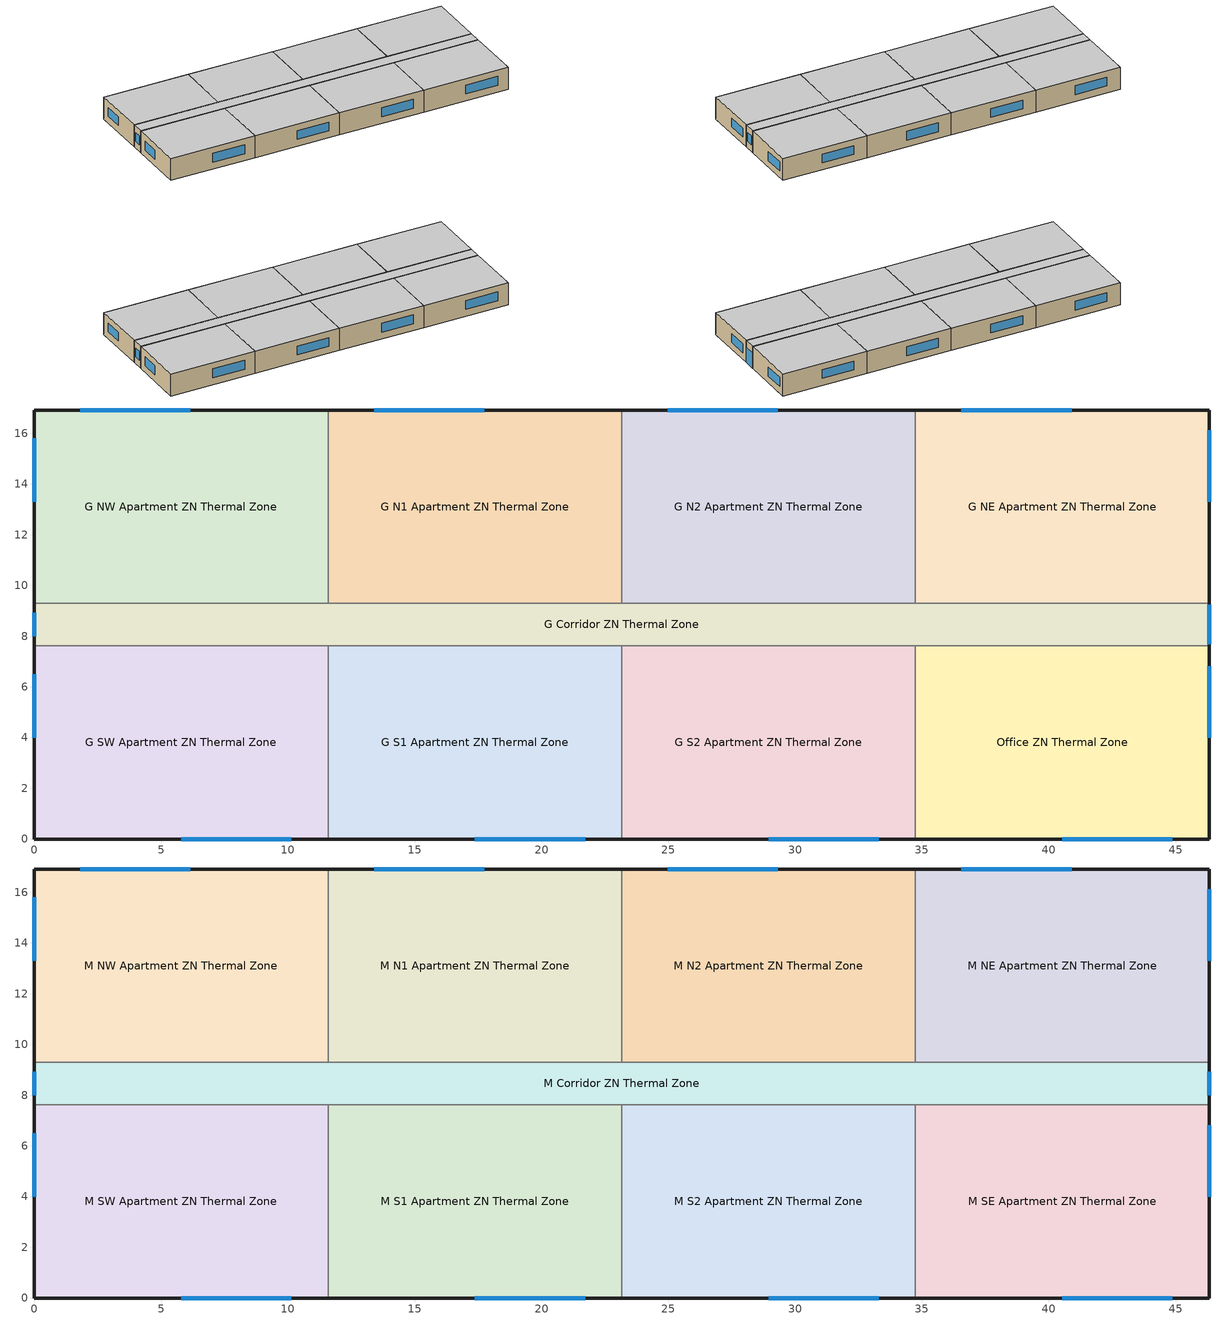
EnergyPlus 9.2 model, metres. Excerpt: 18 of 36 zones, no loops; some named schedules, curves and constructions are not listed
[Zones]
G Corridor ZN Thermal Zone
 floor ground (ext-floor-en-std-replaceme-res-replaceme): 0,9.3 46.33,9.3 46.33,7.62 0,7.62 z0
 wall outside (ext-wall-en-std-replaceme-res-replaceme): 46.33,7.62 46.33,9.3 / 0,9.3 0,7.62 z0:3.05
 wall to G S1 Apartment ZN Thermal Zone (interiorwall-res-replaceme): 11.58,7.62 23.16,7.62 z0:3.05
 wall to G S2 Apartment ZN Thermal Zone (interiorwall-res-replaceme): 23.16,7.62 34.75,7.62 z0:3.05
 wall to Office ZN Thermal Zone (interiorwall-res-replaceme): 34.75,7.62 46.33,7.62 z0:3.05
 wall to G SW Apartment ZN Thermal Zone (interiorwall-res-replaceme): 0,7.62 11.58,7.62 z0:3.05
 wall to G N1 Apartment ZN Thermal Zone (interiorwall-res-replaceme): 23.16,9.3 11.58,9.3 z0:3.05
 wall to G N2 Apartment ZN Thermal Zone (interiorwall-res-replaceme): 34.75,9.3 23.16,9.3 z0:3.05
 wall to G NE Apartment ZN Thermal Zone (interiorwall-res-replaceme): 46.33,9.3 34.75,9.3 z0:3.05
 wall to G NW Apartment ZN Thermal Zone (interiorwall-res-replaceme): 11.58,9.3 0,9.3 z0:3.05
 window (ext-window-en-std-replaceme): 46.33,7.67 46.33,9.25 z0:2.13; 0,8.91 0,8 z0.95:2.17
 ceiling adiabatic (int_ceiling): 46.33,7.62 46.33,9.3 0,9.3 0,7.62 z3.05
G N1 Apartment ZN Thermal Zone
 floor ground (ext-floor-en-std-replaceme-res-replaceme): 23.16,16.92 23.16,9.3 11.58,9.3 11.58,16.92 z0
 wall outside (ext-wall-en-std-replaceme-res-replaceme): 23.16,16.92 11.58,16.92 z0:3.05
 wall to G N2 Apartment ZN Thermal Zone (interiorwall-res-replaceme): 23.16,9.3 23.16,16.92 z0:3.05
 wall to G NW Apartment ZN Thermal Zone (interiorwall-res-replaceme): 11.58,16.92 11.58,9.3 z0:3.05
 window (ext-window-en-std-replaceme): 17.74,16.92 13.4,16.92 z0.95:2.17
 ceiling adiabatic (int_ceiling): 23.16,9.3 23.16,16.92 11.58,16.92 11.58,9.3 z3.05
G N2 Apartment ZN Thermal Zone
 floor ground (ext-floor-en-std-replaceme-res-replaceme): 34.75,16.92 34.75,9.3 23.16,9.3 23.16,16.92 z0
 wall outside (ext-wall-en-std-replaceme-res-replaceme): 34.75,16.92 23.16,16.92 z0:3.05
 wall to G NE Apartment ZN Thermal Zone (interiorwall-res-replaceme): 34.75,9.3 34.75,16.92 z0:3.05
 window (ext-window-en-std-replaceme): 29.32,16.92 24.98,16.92 z0.95:2.17
 ceiling adiabatic (int_ceiling): 34.75,9.3 34.75,16.92 23.16,16.92 23.16,9.3 z3.05
G NE Apartment ZN Thermal Zone
 floor ground (ext-floor-en-std-replaceme-res-replaceme): 46.33,16.92 46.33,9.3 34.75,9.3 34.75,16.92 z0
 wall outside (ext-wall-en-std-replaceme-res-replaceme): 46.33,9.3 46.33,16.92 34.75,16.92 z0:3.05
 window (ext-window-en-std-replaceme): 46.33,13.3 46.33,16.11 / 40.9,16.92 36.56,16.92 z0.95:2.17
 ceiling adiabatic (int_ceiling): 46.33,9.3 46.33,16.92 34.75,16.92 34.75,9.3 z3.05
G NW Apartment ZN Thermal Zone
 floor ground (ext-floor-en-std-replaceme-res-replaceme): 11.58,16.92 11.58,9.3 0,9.3 0,16.92 z0
 wall outside (ext-wall-en-std-replaceme-res-replaceme): 11.58,16.92 0,16.92 0,9.3 z0:3.05
 window (ext-window-en-std-replaceme): 6.16,16.92 1.81,16.92 / 0,15.8 0,13.3 z0.95:2.17
 ceiling adiabatic (int_ceiling): 11.58,9.3 11.58,16.92 0,16.92 0,9.3 z3.05
G S1 Apartment ZN Thermal Zone
 floor ground (ext-floor-en-std-replaceme-res-replaceme): 23.16,7.62 23.16,0 11.58,0 11.58,7.62 z0
 wall outside (ext-wall-en-std-replaceme-res-replaceme): 11.58,0 23.16,0 z0:3.05
 wall to G S2 Apartment ZN Thermal Zone (interiorwall-res-replaceme): 23.16,0 23.16,7.62 z0:3.05
 wall to G SW Apartment ZN Thermal Zone (interiorwall-res-replaceme): 11.58,7.62 11.58,0 z0:3.05
 window (ext-window-en-std-replaceme): 17.37,0 21.72,0 z0.95:2.17
 ceiling adiabatic (int_ceiling): 23.16,0 23.16,7.62 11.58,7.62 11.58,0 z3.05
G S2 Apartment ZN Thermal Zone
 floor ground (ext-floor-en-std-replaceme-res-replaceme): 34.75,7.62 34.75,0 23.16,0 23.16,7.62 z0
 wall outside (ext-wall-en-std-replaceme-res-replaceme): 23.16,0 34.75,0 z0:3.05
 wall to Office ZN Thermal Zone (interiorwall-res-replaceme): 34.75,0 34.75,7.62 z0:3.05
 window (ext-window-en-std-replaceme): 28.95,0 33.3,0 z0.95:2.17
 ceiling adiabatic (int_ceiling): 34.75,0 34.75,7.62 23.16,7.62 23.16,0 z3.05
G SW Apartment ZN Thermal Zone
 floor ground (ext-floor-en-std-replaceme-res-replaceme): 11.58,7.62 11.58,0 0,0 0,7.62 z0
 wall outside (ext-wall-en-std-replaceme-res-replaceme): 0,7.62 0,0 11.58,0 z0:3.05
 window (ext-window-en-std-replaceme): 5.79,0 10.13,0 / 0,6.5 0,4 z0.95:2.17
 ceiling adiabatic (int_ceiling): 11.58,0 11.58,7.62 0,7.62 0,0 z3.05
Office ZN Thermal Zone
 floor ground (ext-floor-en-std-replaceme-res-replaceme): 46.33,7.62 46.33,0 34.75,0 34.75,7.62 z0
 wall outside (ext-wall-en-std-replaceme-res-replaceme): 34.75,0 46.33,0 46.33,7.62 z0:3.05
 window (ext-window-en-std-replaceme): 46.33,4 46.33,6.81 / 40.54,0 44.88,0 z0.95:2.17
 ceiling adiabatic (int_ceiling): 46.33,0 46.33,7.62 34.75,7.62 34.75,0 z3.05
M Corridor ZN Thermal Zone
 floor adiabatic (int-floor-en-std-replaceme-res-replaceme): 46.33,9.3 46.33,7.62 0,7.62 0,9.3 z30
 wall outside (ext-wall-en-std-replaceme-res-replaceme): 46.33,7.62 46.33,9.3 / 0,9.3 0,7.62 z30:33.05
 wall to M S1 Apartment ZN Thermal Zone (interiorwall-res-replaceme): 11.58,7.62 23.16,7.62 z30:33.05
 wall to M S2 Apartment ZN Thermal Zone (interiorwall-res-replaceme): 23.16,7.62 34.75,7.62 z30:33.05
 wall to M SE Apartment ZN Thermal Zone (interiorwall-res-replaceme): 34.75,7.62 46.33,7.62 z30:33.05
 wall to M SW Apartment ZN Thermal Zone (interiorwall-res-replaceme): 0,7.62 11.58,7.62 z30:33.05
 wall to M N1 Apartment ZN Thermal Zone (interiorwall-res-replaceme): 23.16,9.3 11.58,9.3 z30:33.05
 wall to M N2 Apartment ZN Thermal Zone (interiorwall-res-replaceme): 34.75,9.3 23.16,9.3 z30:33.05
 wall to M NE Apartment ZN Thermal Zone (interiorwall-res-replaceme): 46.33,9.3 34.75,9.3 z30:33.05
 wall to M NW Apartment ZN Thermal Zone (interiorwall-res-replaceme): 11.58,9.3 0,9.3 z30:33.05
 window (ext-window-en-std-replaceme): 46.33,8 46.33,8.91 / 0,8.91 0,8 z30.95:32.17
 ceiling adiabatic (int_ceiling): 46.33,7.62 46.33,9.3 0,9.3 0,7.62 z33.05
M N1 Apartment ZN Thermal Zone
 floor adiabatic (int-floor-en-std-replaceme-res-replaceme): 23.16,16.92 23.16,9.3 11.58,9.3 11.58,16.92 z30
 wall outside (ext-wall-en-std-replaceme-res-replaceme): 23.16,16.92 11.58,16.92 z30:33.05
 wall to M N2 Apartment ZN Thermal Zone (interiorwall-res-replaceme): 23.16,9.3 23.16,16.92 z30:33.05
 wall to M NW Apartment ZN Thermal Zone (interiorwall-res-replaceme): 11.58,16.92 11.58,9.3 z30:33.05
 window (ext-window-en-std-replaceme): 17.74,16.92 13.4,16.92 z30.95:32.17
 ceiling adiabatic (int_ceiling): 23.16,9.3 23.16,16.92 11.58,16.92 11.58,9.3 z33.05
M N2 Apartment ZN Thermal Zone
 floor adiabatic (int-floor-en-std-replaceme-res-replaceme): 34.75,16.92 34.75,9.3 23.16,9.3 23.16,16.92 z30
 wall outside (ext-wall-en-std-replaceme-res-replaceme): 34.75,16.92 23.16,16.92 z30:33.05
 wall to M NE Apartment ZN Thermal Zone (interiorwall-res-replaceme): 34.75,9.3 34.75,16.92 z30:33.05
 window (ext-window-en-std-replaceme): 29.32,16.92 24.98,16.92 z30.95:32.17
 ceiling adiabatic (int_ceiling): 34.75,9.3 34.75,16.92 23.16,16.92 23.16,9.3 z33.05
M NE Apartment ZN Thermal Zone
 floor adiabatic (int-floor-en-std-replaceme-res-replaceme): 46.33,16.92 46.33,9.3 34.75,9.3 34.75,16.92 z30
 wall outside (ext-wall-en-std-replaceme-res-replaceme): 46.33,9.3 46.33,16.92 34.75,16.92 z30:33.05
 window (ext-window-en-std-replaceme): 46.33,13.3 46.33,16.11 / 40.9,16.92 36.56,16.92 z30.95:32.17
 ceiling adiabatic (int_ceiling): 46.33,9.3 46.33,16.92 34.75,16.92 34.75,9.3 z33.05
M NW Apartment ZN Thermal Zone
 floor adiabatic (int-floor-en-std-replaceme-res-replaceme): 11.58,16.92 11.58,9.3 0,9.3 0,16.92 z30
 wall outside (ext-wall-en-std-replaceme-res-replaceme): 11.58,16.92 0,16.92 0,9.3 z30:33.05
 window (ext-window-en-std-replaceme): 6.16,16.92 1.81,16.92 / 0,15.8 0,13.3 z30.95:32.17
 ceiling adiabatic (int_ceiling): 11.58,9.3 11.58,16.92 0,16.92 0,9.3 z33.05
M S1 Apartment ZN Thermal Zone
 floor adiabatic (int-floor-en-std-replaceme-res-replaceme): 23.16,7.62 23.16,0 11.58,0 11.58,7.62 z30
 wall outside (ext-wall-en-std-replaceme-res-replaceme): 11.58,0 23.16,0 z30:33.05
 wall to M S2 Apartment ZN Thermal Zone (interiorwall-res-replaceme): 23.16,0 23.16,7.62 z30:33.05
 wall to M SW Apartment ZN Thermal Zone (interiorwall-res-replaceme): 11.58,7.62 11.58,0 z30:33.05
 window (ext-window-en-std-replaceme): 17.37,0 21.72,0 z30.95:32.17
 ceiling adiabatic (int_ceiling): 23.16,0 23.16,7.62 11.58,7.62 11.58,0 z33.05
M S2 Apartment ZN Thermal Zone
 floor adiabatic (int-floor-en-std-replaceme-res-replaceme): 34.75,7.62 34.75,0 23.16,0 23.16,7.62 z30
 wall outside (ext-wall-en-std-replaceme-res-replaceme): 23.16,0 34.75,0 z30:33.05
 wall to M SE Apartment ZN Thermal Zone (interiorwall-res-replaceme): 34.75,0 34.75,7.62 z30:33.05
 window (ext-window-en-std-replaceme): 28.95,0 33.3,0 z30.95:32.17
 ceiling adiabatic (int_ceiling): 34.75,0 34.75,7.62 23.16,7.62 23.16,0 z33.05
M SE Apartment ZN Thermal Zone
 floor adiabatic (int-floor-en-std-replaceme-res-replaceme): 46.33,7.62 46.33,0 34.75,0 34.75,7.62 z30
 wall outside (ext-wall-en-std-replaceme-res-replaceme): 34.75,0 46.33,0 46.33,7.62 z30:33.05
 window (ext-window-en-std-replaceme): 46.33,4 46.33,6.81 / 40.54,0 44.88,0 z30.95:32.17
 ceiling adiabatic (int_ceiling): 46.33,0 46.33,7.62 34.75,7.62 34.75,0 z33.05
M SW Apartment ZN Thermal Zone
 floor adiabatic (int_ceiling): 11.58,7.62 11.58,0 0,0 0,7.62 z30
 wall outside (ext-wall-en-std-replaceme-res-replaceme): 0,7.62 0,0 11.58,0 z30:33.05
 window (ext-window-en-std-replaceme): 5.79,0 10.13,0 / 0,6.5 0,4 z30.95:32.17
 ceiling adiabatic (int-floor-en-std-replaceme-res-replaceme): 11.58,0 11.58,7.62 0,7.62 0,0 z33.05
[Building]
-HighriseApartment-ASHRAE 169-2013-2A created: 2020-03-25 14:03:00 +0100: North Axis {deg}=0; Terrain=City; Loads Convergence Tolerance Value=0.04; Temperature Convergence Tolerance Value {deltaC}=0.2; Solar Distribution=FullInteriorAndExterior; Maximum Number of Warmup Days=25; Minimum Number of Warmup Days=6
[Site:Location]
Tampa-MacDill AFB_FL_USA: Latitude {deg}=27.85; Longitude {deg}=-82.52; Time Zone {hr}=-5; Elevation {m}=8
[SizingPeriod:DesignDay] Day of Month=21; Dry-Bulb Temperature Range Modifier Type=DefaultMultipliers; Humidity Condition Type=Wetbulb; Barometric Pressure {Pa}=101229; Rain Indicator=No; Snow Indicator=No; Daylight Saving Time Indicator=No
Name | Month | Day Type | Maximum Dry-Bulb Temperature {C} | Daily Dry-Bulb Temperature Range {deltaC} | Wetbulb or DewPoint at Maximum Dry-Bulb {C} | Wind Speed {m/s} | Wind Direction {deg} | Solar Model Indicator | ASHRAE Clear Sky Optical Depth for Beam Irradiance (taub) | ASHRAE Clear Sky Optical Depth for Diffuse Irradiance (taud) | Sky Clearness
Tampa-MacDill.AFB_FL_USA Ann Clg .4% Condns DB=>MWB | 8 | SummerDesignDay | 33.9 | 7.9 | 25.1 | 3.1 | 270 | ASHRAETau | 0.491 | 2.016
Tampa-MacDill.AFB_FL_USA Ann Htg 99.6% Condns DB | 1 | WinterDesignDay | 4.6 | 0 | 4.6 | 2.5 | 10 | ASHRAEClearSky |  |  | 0
[Material] Thermal Absorptance=0.9; Solar Absorptance=0.7; Visible Absorptance=0.7
Name | Roughness | Thickness {m} | Conductivity {W/m-K} | Density {kg/m3} | Specific Heat {J/kg-K}
F07 10mm stucco | Smooth | 0.01 | 0.72 | 1856 | 840
Std Wood 6inch | MediumSmooth | 0.15 | 0.12 | 540 | 1210
Carpet_n_pad | MediumSmooth | 0.0254001 | 0.0601314 | 32.0369 | 836.8
[WindowMaterial:SimpleGlazingSystem]
Glass-en-standard: U-Factor {W/m2-K}=1.98751; Solar Heat Gain Coefficient=0.4; Visible Transmittance=0.88
[WindowMaterial:Blind]
ext_blind_test: Slat Orientation=Horizontal; Slat Width {m}=0.025; Slat Separation {m}=0.01875; Slat Thickness {m}=0.001; Slat Angle {deg}=45; Slat Conductivity {W/m-K}=221; Slat Beam Solar Transmittance=0; Front Side Slat Beam Solar Reflectance=0.5; Back Side Slat Beam Solar Reflectance=0.5; Slat Diffuse Solar Transmittance=0; Front Side Slat Diffuse Solar Reflectance=0.5; Back Side Slat Diffuse Solar Reflectance=0.5; Slat Beam Visible Transmittance=0; Front Side Slat Beam Visible Reflectance=0.5; Back Side Slat Beam Visible Reflectance=0.5; Slat Diffuse Visible Transmittance=0; Front Side Slat Diffuse Visible Reflectance=0.5; Back Side Slat Diffuse Visible Reflectance=0.5; Slat Infrared Hemispherical Transmittance=0; Front Side Slat Infrared Hemispherical Emissivity=0.9; Back Side Slat Infrared Hemispherical Emissivity=0.9; Blind to Glass Distance {m}=0.05; Blind Top Opening Multiplier=0.5; Blind Bottom Opening Multiplier=0.5; Blind Left Side Opening Multiplier=0.5; Blind Right Side Opening Multiplier=0.5
[Construction]
InteriorFurnishings: Std Wood 6inch
int_ceiling: Carpet_n_pad, F07 10mm stucco
window_w_blinds: ext_blind_test, Glass-en-standard
[Zone] Part of Total Floor Area=Yes
Name | Multiplier
G Corridor ZN Thermal Zone; G N1 Apartment ZN Thermal Zone; G N2 Apartment ZN Thermal Zone; G NE Apartment ZN Thermal Zone; G NW Apartment ZN Thermal Zone; G S1 Apartment ZN Thermal Zone; G S2 Apartment ZN Thermal Zone; G SW Apartment ZN Thermal Zone; Office ZN Thermal Zone
M Corridor ZN Thermal Zone; M N1 Apartment ZN Thermal Zone; M N2 Apartment ZN Thermal Zone; M NE Apartment ZN Thermal Zone; M NW Apartment ZN Thermal Zone; M S1 Apartment ZN Thermal Zone; M S2 Apartment ZN Thermal Zone; M SE Apartment ZN Thermal Zone; M SW Apartment ZN Thermal Zone | 14
[WindowShadingControl] Shading Type=ExteriorBlind; Construction with Shading=window_w_blinds; Shading Control Type=OnIfHighOutdoorAirTemperature; Setpoint {W/m2, W or deg C}=25; Shading Control Is Scheduled=No; Glare Control Is Active=No; Multiple Surface Control Type=Sequential
Name | Zone | Fenestration Surface 1 | Fenestration Surface 2
Shades-G_Corridor | G Corridor ZN Thermal Zone | ENTRANCE DOOR | GWindow13
Shades-G_N1 | G N1 Apartment ZN Thermal Zone | GWindow9
Shades-G_N2 | G N2 Apartment ZN Thermal Zone | GWindow10
Shades-G_NE | G NE Apartment ZN Thermal Zone | GWindow5 | GWindow7
Shades-G_NW | G NW Apartment ZN Thermal Zone | GWindow6 | GWindow4
Shades-G_S1 | G S1 Apartment ZN Thermal Zone | GWindow11
Shades-G_S2 | G S2 Apartment ZN Thermal Zone | GWindow12
Shades-G_SW | G SW Apartment ZN Thermal Zone | GWindow3 | GWindow2
Shades-M_Corr | M Corridor ZN Thermal Zone | MWindow14 | MWindow13
Shades-M_NW | M NW Apartment ZN Thermal Zone | MWindow4 | MWindow6
Shades-M_N1 | M N1 Apartment ZN Thermal Zone | MWindow9
Shades-M_N2 | M N2 Apartment ZN Thermal Zone | MWindow10
Shades-M_NE | M NE Apartment ZN Thermal Zone | MWindow5 | MWindow7
Shades-M_S1 | M S1 Apartment ZN Thermal Zone | MWindow11
Shades-M_S2 | M S2 Apartment ZN Thermal Zone | MWindow12
Shades-M_SE | M SE Apartment ZN Thermal Zone | MWindow8 | MWindow1
Shades-M_SW | M SW Apartment ZN Thermal Zone | MWindow3 | MWindow2
[InternalMass] Construction=InteriorFurnishings; Surface Area {m2}=176.497
Name | Zone or ZoneList
G N1 Apartment Mass | G N1 Apartment ZN Thermal Zone
G N2 Apartment Mass | G N2 Apartment ZN Thermal Zone
G NE Apartment Mass | G NE Apartment ZN Thermal Zone
G NW Apartment Mass | G NW Apartment ZN Thermal Zone
G S1 Apartment Mass | G S1 Apartment ZN Thermal Zone
G S2 Apartment Mass | G S2 Apartment ZN Thermal Zone
G SW Apartment Mass | G SW Apartment ZN Thermal Zone
M N1 Apartment Mass | M N1 Apartment ZN Thermal Zone
M N2 Apartment Mass | M N2 Apartment ZN Thermal Zone
M NE Apartment Mass | M NE Apartment ZN Thermal Zone
M NW Apartment Mass | M NW Apartment ZN Thermal Zone
M S1 Apartment Mass | M S1 Apartment ZN Thermal Zone
M S2 Apartment Mass | M S2 Apartment ZN Thermal Zone
M SE Apartment Mass | M SE Apartment ZN Thermal Zone
M SW Apartment Mass | M SW Apartment ZN Thermal Zone
Office Mass | Office ZN Thermal Zone
[People] Number of People Calculation Method=People; Number of People=2.5; Activity Level Schedule=Activity Schedule
Name | Zone or ZoneList | Number of People Schedule | Fraction Radiant | Sensible Heat Fraction
G SW Apartment People | G SW Apartment ZN Thermal Zone | OCC_APT_SCH | 0.5 | autocalculate
G NW Apartment People | G NW Apartment ZN Thermal Zone | OCC_APT_SCH | 0.3 | AUTOCALCULATE
Office People | Office ZN Thermal Zone | OCC_OFF_SCH | 0.3 | AUTOCALCULATE
G NE Apartment People | G NE Apartment ZN Thermal Zone | OCC_APT_SCH | 0.3 | AUTOCALCULATE
G N1 Apartment People | G N1 Apartment ZN Thermal Zone | OCC_APT_SCH | 0.3 | AUTOCALCULATE
G N2 Apartment People | G N2 Apartment ZN Thermal Zone | OCC_APT_SCH | 0.3 | AUTOCALCULATE
G S1 Apartment People | G S1 Apartment ZN Thermal Zone | OCC_APT_SCH | 0.3 | AUTOCALCULATE
G S2 Apartment People | G S2 Apartment ZN Thermal Zone | OCC_APT_SCH | 0.3 | AUTOCALCULATE
M SW Apartment People | M SW Apartment ZN Thermal Zone | OCC_APT_SCH | 0.3 | AUTOCALCULATE
M NW Apartment People | M NW Apartment ZN Thermal Zone | OCC_APT_SCH | 0.3 | AUTOCALCULATE
M SE Apartment People | M SE Apartment ZN Thermal Zone | OCC_APT_SCH | 0.3 | AUTOCALCULATE
M NE Apartment People | M NE Apartment ZN Thermal Zone | OCC_APT_SCH | 0.3 | AUTOCALCULATE
M N1 Apartment People | M N1 Apartment ZN Thermal Zone | OCC_APT_SCH | 0.3 | AUTOCALCULATE
M N2 Apartment People | M N2 Apartment ZN Thermal Zone | OCC_APT_SCH | 0.3 | AUTOCALCULATE
M S1 Apartment People | M S1 Apartment ZN Thermal Zone | OCC_APT_SCH | 0.3 | AUTOCALCULATE
M S2 Apartment People | M S2 Apartment ZN Thermal Zone | OCC_APT_SCH | 0.3 | AUTOCALCULATE
[Lights] Design Level Calculation Method=Watts/Area; Return Air Fraction=0; Fraction Radiant=0.6; Fraction Visible=0.2; Fraction Replaceable=1; Return Air Fraction Calculated from Plenum Temperature=No
Name | Zone or ZoneList | Schedule | Watts per Zone Floor Area {W/m2}
G SW Apartment_Lights_hardwired | G SW Apartment ZN Thermal Zone | LTG_APT_SCH | 3.87707
G NW Apartment_Lights_hardwired | G NW Apartment ZN Thermal Zone | LTG_APT_SCH | 3.87707
Office_Lights_hardwired | Office ZN Thermal Zone | LTG_OFF_SCH | 3.87707
G NE Apartment_Lights_hardwired | G NE Apartment ZN Thermal Zone | LTG_APT_SCH | 3.87707
G N1 Apartment_Lights_hardwired | G N1 Apartment ZN Thermal Zone | LTG_APT_SCH | 3.87707
G N2 Apartment_Lights_hardwired | G N2 Apartment ZN Thermal Zone | LTG_APT_SCH | 3.87707
G S1 Apartment_Lights_hardwired | G S1 Apartment ZN Thermal Zone | LTG_APT_SCH | 3.87707
G S2 Apartment_Lights_hardwired | G S2 Apartment ZN Thermal Zone | LTG_APT_SCH | 3.87707
G Corridor_Lights_hardwired | G Corridor ZN Thermal Zone | LTG_COR_SCH | 3.87707
M SW Apartment_Lights_hardwired | M SW Apartment ZN Thermal Zone | LTG_APT_SCH | 3.87707
M NW Apartment_Lights_hardwired | M NW Apartment ZN Thermal Zone | LTG_APT_SCH | 3.87707
M SE Apartment_Lights_hardwired | M SE Apartment ZN Thermal Zone | LTG_APT_SCH | 3.87707
M NE Apartment_Lights_hardwired | M NE Apartment ZN Thermal Zone | LTG_APT_SCH | 3.87707
M N1 Apartment_Lights_hardwired | M N1 Apartment ZN Thermal Zone | LTG_APT_SCH | 3.87707
M N2 Apartment_Lights_hardwired | M N2 Apartment ZN Thermal Zone | LTG_APT_SCH | 3.87707
M S1 Apartment_Lights_hardwired | M S1 Apartment ZN Thermal Zone | LTG_APT_SCH | 3.87707
M S2 Apartment_Lights_hardwired | M S2 Apartment ZN Thermal Zone | LTG_APT_SCH | 3.87707
M Corridor_Lights_hardwired | M Corridor ZN Thermal Zone | LTG_COR_SCH | 3.87707
G SW Apartment_Lights_plugin | G SW Apartment ZN Thermal Zone | LTG_APT_SCH | 0.968752
G NW Apartment_Lights_plugin | G NW Apartment ZN Thermal Zone | LTG_APT_SCH | 0.968752
G NE Apartment_Lights_plugin | G NE Apartment ZN Thermal Zone | LTG_APT_SCH | 0.968752
G N1 Apartment_Lights_plugin | G N1 Apartment ZN Thermal Zone | LTG_APT_SCH | 0.968752
G N2 Apartment_Lights_plugin | G N2 Apartment ZN Thermal Zone | LTG_APT_SCH | 0.968752
G S1 Apartment_Lights_plugin | G S1 Apartment ZN Thermal Zone | LTG_APT_SCH | 0.968752
G S2 Apartment_Lights_plugin | G S2 Apartment ZN Thermal Zone | LTG_APT_SCH | 0.968752
M SW Apartment_Lights_plugin | M SW Apartment ZN Thermal Zone | LTG_APT_SCH | 0.968752
M NW Apartment_Lights_plugin | M NW Apartment ZN Thermal Zone | LTG_APT_SCH | 0.968752
M SE Apartment_Lights_plugin | M SE Apartment ZN Thermal Zone | LTG_APT_SCH | 0.968752
M NE Apartment_Lights_plugin | M NE Apartment ZN Thermal Zone | LTG_APT_SCH | 0.968752
M N1 Apartment_Lights_plugin | M N1 Apartment ZN Thermal Zone | LTG_APT_SCH | 0.968752
M N2 Apartment_Lights_plugin | M N2 Apartment ZN Thermal Zone | LTG_APT_SCH | 0.968752
M S1 Apartment_Lights_plugin | M S1 Apartment ZN Thermal Zone | LTG_APT_SCH | 0.968752
M S2 Apartment_Lights_plugin | M S2 Apartment ZN Thermal Zone | LTG_APT_SCH | 0.968752
[ElectricEquipment] Design Level Calculation Method=Watts/Area; Watts per Zone Floor Area {W/m2}=6.67; Fraction Latent=0; Fraction Radiant=0.5; Fraction Lost=0
Name | Zone or ZoneList | Schedule
G SW Apartment_Plug_GSW_Equip | G SW Apartment ZN Thermal Zone | EQP_APT_SCH
G NW Apartment_Plug_GNW_Equip | G NW Apartment ZN Thermal Zone | EQP_APT_SCH
Office_Plug_Office_Equip | Office ZN Thermal Zone | EQP_OFF_SCH
G NE Apartment_Plug_GNE_Equip | G NE Apartment ZN Thermal Zone | EQP_APT_SCH
G N1 Apartment_Plug_GN1_Equip | G N1 Apartment ZN Thermal Zone | EQP_APT_SCH
G N2 Apartment_Plug_GN2_Equip | G N2 Apartment ZN Thermal Zone | EQP_APT_SCH
G S1 Apartment_Plug_GS1_Equip | G S1 Apartment ZN Thermal Zone | EQP_APT_SCH
G S2 Apartment_Plug_GS2_Equip | G S2 Apartment ZN Thermal Zone | EQP_APT_SCH
M SW Apartment_Plug_MSW_Equip | M SW Apartment ZN Thermal Zone | EQP_APT_SCH
M NW Apartment_Plug_MNW_Equip | M NW Apartment ZN Thermal Zone | EQP_APT_SCH
M SE Apartment_Plug_MSE_Equip | M SE Apartment ZN Thermal Zone | EQP_APT_SCH
M NE Apartment_Plug_MNE_Equip | M NE Apartment ZN Thermal Zone | EQP_APT_SCH
M N1 Apartment_Plug_MN1_Equip | M N1 Apartment ZN Thermal Zone | EQP_APT_SCH
M N2 Apartment_Plug_MN2_Equip | M N2 Apartment ZN Thermal Zone | EQP_APT_SCH
M S1 Apartment_Plug_MS1_Equip | M S1 Apartment ZN Thermal Zone | EQP_APT_SCH
M S2 Apartment_Plug_MS2_Equip | M S2 Apartment ZN Thermal Zone | EQP_APT_SCH
[ZoneInfiltration:DesignFlowRate] Schedule=INF_APT_SCH; Design Flow Rate Calculation Method=AirChanges/Hour; Air Changes per Hour {1/hr}=0.5
Name | Zone or ZoneList | Design Flow Rate {m3/s} | Flow per Exterior Surface Area {m3/s-m2} | Constant Term Coefficient | Temperature Term Coefficient | Velocity Term Coefficient | Velocity Squared Term Coefficient
G Corridor door Infiltration | G Corridor ZN Thermal Zone | 0
G Corridor Infiltration | G Corridor ZN Thermal Zone |  | 0 | 0 | 0 | 0.224 | 0
G N1 Apartment Infiltration | G N1 Apartment ZN Thermal Zone |  | 0 | 0 | 0 | 0.224 | 0
G N2 Apartment Infiltration | G N2 Apartment ZN Thermal Zone |  | 0 | 0 | 0 | 0.224 | 0
G NE Apartment Infiltration | G NE Apartment ZN Thermal Zone |  | 0 | 0 | 0 | 0.224 | 0
G NW Apartment Infiltration | G NW Apartment ZN Thermal Zone |  | 0 | 0 | 0 | 0.224 | 0
G S1 Apartment Infiltration | G S1 Apartment ZN Thermal Zone |  | 0 | 0 | 0 | 0.224 | 0
G S2 Apartment Infiltration | G S2 Apartment ZN Thermal Zone |  | 0 | 0 | 0 | 0.224 | 0
G SW Apartment Infiltration | G SW Apartment ZN Thermal Zone |  | 0 | 0 | 0 | 0.224 | 0
M Corridor Infiltration | M Corridor ZN Thermal Zone |  | 0 | 0 | 0 | 0.224 | 0
M N1 Apartment Infiltration | M N1 Apartment ZN Thermal Zone |  | 0 | 0 | 0 | 0.224 | 0
M N2 Apartment Infiltration | M N2 Apartment ZN Thermal Zone |  | 0 | 0 | 0 | 0.224 | 0
M NE Apartment Infiltration | M NE Apartment ZN Thermal Zone |  | 0 | 0 | 0 | 0.224 | 0
M NW Apartment Infiltration | M NW Apartment ZN Thermal Zone |  | 0 | 0 | 0 | 0.224 | 0
M S1 Apartment Infiltration | M S1 Apartment ZN Thermal Zone |  | 0 | 0 | 0 | 0.224 | 0
M S2 Apartment Infiltration | M S2 Apartment ZN Thermal Zone |  | 0 | 0 | 0 | 0.224 | 0
M SE Apartment Infiltration | M SE Apartment ZN Thermal Zone |  | 0 | 0 | 0 | 0.224 | 0
M SW Apartment Infiltration | M SW Apartment ZN Thermal Zone |  | 0 | 0 | 0 | 0.224 | 0
Office Infiltration | Office ZN Thermal Zone |  | 0 | 0 | 0 | 0.224 | 0
[ZoneVentilation:WindandStackOpenArea] Opening Area {m2}=0.1181; Opening Area Fraction Schedule=Sliding_Doors_Ventilation_Availability_SCH; Opening Effectiveness=autocalculate; Height Difference {m}=15.2393; Discharge Coefficient for Opening=autocalculate; Minimum Indoor Temperature {C}=22.22; Delta Temperature {deltaC}=0.5; Minimum Outdoor Temperature {C}=18; Maximum Wind Speed {m/s}=40
Name | Zone | Effective Angle {deg} | Maximum Indoor Temperature {C} | Maximum Outdoor Temperature {C}
G SW Apartment Sliding Door Ventilation | G SW Apartment ZN Thermal Zone | 180 | 30 | 26
G NW Apartment Sliding Door Ventilation | G NW Apartment ZN Thermal Zone | 0 | 30 | 26
G NE Apartment Sliding Door Ventilation | G NE Apartment ZN Thermal Zone | 0 | 26 | 30
G N1 Apartment Sliding Door Ventilation | G N1 Apartment ZN Thermal Zone | 0 | 30 | 26
G N2 Apartment Sliding Door Ventilation | G N2 Apartment ZN Thermal Zone | 0 | 30 | 26
G S1 Apartment Sliding Door Ventilation | G S1 Apartment ZN Thermal Zone | 180 | 30 | 26
G S2 Apartment Sliding Door Ventilation | G S2 Apartment ZN Thermal Zone | 180 | 30 | 26
M SW Apartment Sliding Door Ventilation | M SW Apartment ZN Thermal Zone | 180 | 30 | 26
M NW Apartment Sliding Door Ventilation | M NW Apartment ZN Thermal Zone | 0 | 30 | 26
M SE Apartment Sliding Door Ventilation | M SE Apartment ZN Thermal Zone | 180 | 30 | 26
M NE Apartment Sliding Door Ventilation | M NE Apartment ZN Thermal Zone | 0 | 30 | 26
M N1 Apartment Sliding Door Ventilation | M N1 Apartment ZN Thermal Zone | 0 | 30 | 26
M N2 Apartment Sliding Door Ventilation | M N2 Apartment ZN Thermal Zone | 0 | 30 | 26
M S1 Apartment Sliding Door Ventilation | M S1 Apartment ZN Thermal Zone | 180 | 30 | 26
M S2 Apartment Sliding Door Ventilation | M S2 Apartment ZN Thermal Zone | 180 | 30 | 26
[Exterior:Lights]
Facade Lighting: Schedule=Exterior_Lgt_ALWAYS_ON; Design Level {W}=1358; Control Option=AstronomicalClock
[DesignSpecification:OutdoorAir] Outdoor Air Method=Flow/Area
Name | Outdoor Air Flow per Zone Floor Area {m3/s-m2} | Outdoor Air Flow per Person {m3/s} | Outdoor Air Flow per Zone {m3/s}
SZ DSOA G SW Apartment; SZ DSOA G NW Apartment; SZ DSOA Office; SZ DSOA G NE Apartment; SZ DSOA G N1 Apartment; SZ DSOA G N2 Apartment; SZ DSOA G S1 Apartment; SZ DSOA G S2 Apartment; SZ DSOA M SW Apartment; SZ DSOA M NW Apartment; SZ DSOA M SE Apartment; SZ DSOA M NE Apartment; SZ DSOA M N1 Apartment; SZ DSOA M N2 Apartment; SZ DSOA M S1 Apartment; SZ DSOA M S2 Apartment; SZ DSOA M2 S2 Apartment | 0.000294083
SZ DSOA G N1 Apartment ZN Thermal Zone; SZ DSOA G N2 Apartment ZN Thermal Zone; SZ DSOA G NE Apartment ZN Thermal Zone; SZ DSOA G NW Apartment ZN Thermal Zone; SZ DSOA G S1 Apartment ZN Thermal Zone; SZ DSOA G S2 Apartment ZN Thermal Zone; SZ DSOA Office ZN Thermal Zone; SZ DSOA G SW Apartment ZN Thermal Zone; SZ DSOA M N1 Apartment ZN Thermal Zone; SZ DSOA M N2 Apartment ZN Thermal Zone; SZ DSOA M NE Apartment ZN Thermal Zone; SZ DSOA M NW Apartment ZN Thermal Zone; SZ DSOA M S1 Apartment ZN Thermal Zone; SZ DSOA M S2 Apartment ZN Thermal Zone; SZ DSOA M SE Apartment ZN Thermal Zone; SZ DSOA M SW Apartment ZN Thermal Zone | 0.00049 | 0 | 0
[Sizing:Zone] Zone Cooling Design Supply Air Temperature Input Method=SupplyAirTemperature; Zone Heating Design Supply Air Temperature Input Method=SupplyAirTemperature; Cooling Design Air Flow Method=DesignDay; Cooling Design Air Flow Rate {m3/s}=0; Cooling Minimum Air Flow Fraction=0; Heating Design Air Flow Method=DesignDay; Heating Design Air Flow Rate {m3/s}=0; Heating Maximum Air Flow Fraction=0
Name | Zone Cooling Design Supply Air Temperature {C} | Zone Heating Design Supply Air Temperature {C} | Zone Cooling Design Supply Air Humidity Ratio {kgWater/kgDryAir} | Zone Heating Design Supply Air Humidity Ratio {kgWater/kgDryAir} | Design Specification Outdoor Air Object | Zone Cooling Design Supply Air Humidity Ratio {kg-H20/kg-air} | Zone Heating Design Supply Air Humidity Ratio {kg-H2O/kg-air}
G SW Apartment ZN Thermal Zone | 14 | 40 | 0.008 | 0.008 | SZ DSOA G SW Apartment
G NW Apartment ZN Thermal Zone | 14 | 40 | 0.008 | 0.008 | SZ DSOA G NW Apartment
Office ZN Thermal Zone | 14 | 40 | 0.008 | 0.008 | SZ DSOA Office
G NE Apartment ZN Thermal Zone | 14 | 40 | 0.008 | 0.008 | SZ DSOA G NE Apartment
G N1 Apartment ZN Thermal Zone | 14 | 40 | 0.008 | 0.008 | SZ DSOA G N1 Apartment
G N2 Apartment ZN Thermal Zone | 14 | 40 | 0.008 | 0.008 | SZ DSOA G N2 Apartment
G S1 Apartment ZN Thermal Zone | 14 | 40 | 0.008 | 0.008 | SZ DSOA G S1 Apartment
G S2 Apartment ZN Thermal Zone | 14 | 40 | 0.008 | 0.008 | SZ DSOA G S2 Apartment
M SW Apartment ZN Thermal Zone | 14 | 40 | 0.008 | 0.008 | SZ DSOA M SW Apartment
M NW Apartment ZN Thermal Zone | 14 | 40 | 0.008 | 0.008 | SZ DSOA M NW Apartment
M SE Apartment ZN Thermal Zone | 14 | 40 | 0.008 | 0.008 | SZ DSOA M SE Apartment
M NE Apartment ZN Thermal Zone | 14 | 40 | 0.008 | 0.008 | SZ DSOA M NE Apartment
M N1 Apartment ZN Thermal Zone | 14 | 40 | 0.008 | 0.008 | SZ DSOA M N1 Apartment
M N2 Apartment ZN Thermal Zone | 14 | 40 | 0.008 | 0.008 | SZ DSOA M N2 Apartment
M S1 Apartment ZN Thermal Zone | 14 | 40 | 0.008 | 0.008 | SZ DSOA M S1 Apartment
M S2 Apartment ZN Thermal Zone | 14 | 40 | 0.008 | 0.008 | SZ DSOA M S2 Apartment
M S2 Apartment ZN Thermal Zone | 14 | 40 | 0.008 | 0.008 | SZ DSOA M2 S2 Apartment
G N1 Apartment ZN Thermal Zone | 12 | 80 |  |  | SZ DSOA G N1 Apartment ZN Thermal Zone | 0.008 | 0.01
G N2 Apartment ZN Thermal Zone | 12 | 80 |  |  | SZ DSOA G N2 Apartment ZN Thermal Zone | 0.008 | 0.01
G NE Apartment ZN Thermal Zone | 12 | 80 |  |  | SZ DSOA G NE Apartment ZN Thermal Zone | 0.008 | 0.01
G NW Apartment ZN Thermal Zone | 12 | 80 |  |  | SZ DSOA G NW Apartment ZN Thermal Zone | 0.008 | 0.01
G S1 Apartment ZN Thermal Zone | 12 | 80 |  |  | SZ DSOA G S1 Apartment ZN Thermal Zone | 0.008 | 0.01
G S2 Apartment ZN Thermal Zone | 12 | 80 |  |  | SZ DSOA G S2 Apartment ZN Thermal Zone | 0.008 | 0.01
Office ZN Thermal Zone | 12 | 80 |  |  | SZ DSOA Office ZN Thermal Zone | 0.008 | 0.01
G SW Apartment ZN Thermal Zone | 12 | 80 |  |  | SZ DSOA G SW Apartment ZN Thermal Zone | 0.008 | 0.01
M N1 Apartment ZN Thermal Zone | 12 | 80 |  |  | SZ DSOA M N1 Apartment ZN Thermal Zone | 0.008 | 0.01
M N2 Apartment ZN Thermal Zone | 12 | 80 |  |  | SZ DSOA M N2 Apartment ZN Thermal Zone | 0.008 | 0.01
M NE Apartment ZN Thermal Zone | 12 | 80 |  |  | SZ DSOA M NE Apartment ZN Thermal Zone | 0.008 | 0.01
M NW Apartment ZN Thermal Zone | 12 | 80 |  |  | SZ DSOA M NW Apartment ZN Thermal Zone | 0.008 | 0.01
M S1 Apartment ZN Thermal Zone | 12 | 80 |  |  | SZ DSOA M S1 Apartment ZN Thermal Zone | 0.008 | 0.01
M S2 Apartment ZN Thermal Zone | 12 | 80 |  |  | SZ DSOA M S2 Apartment ZN Thermal Zone | 0.008 | 0.01
M SE Apartment ZN Thermal Zone | 12 | 80 |  |  | SZ DSOA M SE Apartment ZN Thermal Zone | 0.008 | 0.01
M SW Apartment ZN Thermal Zone | 12 | 80 |  |  | SZ DSOA M SW Apartment ZN Thermal Zone | 0.008 | 0.01
[Sizing:System] Type of Load to Size On=Sensible; Design Outdoor Air Flow Rate {m3/s}=autosize; Central Heating Maximum System Air Flow Ratio=1; Preheat Design Temperature {C}=7; Preheat Design Humidity Ratio {kgWater/kgDryAir}=0.008; Precool Design Temperature {C}=11; Precool Design Humidity Ratio {kgWater/kgDryAir}=0.008; Central Cooling Design Supply Air Temperature {C}=14; Central Heating Design Supply Air Temperature {C}=40; Type of Zone Sum to Use=NonCoincident; 100% Outdoor Air in Cooling=No; 100% Outdoor Air in Heating=No; Central Cooling Design Supply Air Humidity Ratio {kgWater/kgDryAir}=0.008; Central Heating Design Supply Air Humidity Ratio {kgWater/kgDryAir}=0.008; Cooling Supply Air Flow Rate Method=DesignDay; Cooling Supply Air Flow Rate {m3/s}=0; Heating Supply Air Flow Rate Method=DesignDay; Heating Supply Air Flow Rate {m3/s}=0; System Outdoor Air Method=ZoneSum; Zone Maximum Outdoor Air Fraction=1; Cooling Design Capacity Method=CoolingDesignCapacity; Cooling Design Capacity {W}=autosize; Heating Design Capacity Method=HeatingDesignCapacity; Heating Design Capacity {W}=autosize; Central Cooling Capacity Control Method=OnOff
AirLoop G SW; AirLoop G NW; AirLoop Office; AirLoop G NE; AirLoop G N1; AirLoop G N2; AirLoop G S1; AirLoop G S2; AirLoop M SW; AirLoop M NW; AirLoop M SE; AirLoop M NE; AirLoop M N1; AirLoop M N2; AirLoop M S1; AirLoop M S2; AirLoop T SW; AirLoop T NW; AirLoop T SE; AirLoop T NE; AirLoop T N1; AirLoop T N2; AirLoop T S1; AirLoop T S2; AirLoop M SW; AirLoop M NW; AirLoop M SE; AirLoop M NE; AirLoop M N1; AirLoop M N2; AirLoop M S1; AirLoop M S2
[Sizing:Plant]
Single Water Plant Loop: Loop Type=Heating; Design Loop Exit Temperature {C}=30; Loop Design Temperature Difference {deltaC}=11
[ZoneControl:Thermostat]
Name | Zone or ZoneList | Control Type Schedule | Control 1 | Control 2 | Control 3 | Control
G SW Apartment Thermostat | G SW Apartment ZN Thermal Zone | ZONE CONTROL TYPE SCHED | AptCoolingSetPoint | AptHeatingSetPoint | S Apartment Cooling Setpoints Dual SP Control
G NW Apartment Thermostat | G NW Apartment ZN Thermal Zone | Zone Control Type Sched | AptCoolingSetPoint | AptHeatingSetPoint | N Apartment Cooling Setpoints Dual SP Control
Office Thermostat | Office ZN Thermal Zone | Zone Control Type Sched | AptCoolingSetPoint | AptHeatingSetPoint | Apartment Cooling Setpoints Dual SP Control
G NE Apartment Thermostat | G NE Apartment ZN Thermal Zone | Zone Control Type Sched | AptCoolingSetPoint | AptHeatingSetPoint | N Apartment Cooling Setpoints Dual SP Control
G N1 Apartment Thermostat | G N1 Apartment ZN Thermal Zone | Zone Control Type Sched | AptCoolingSetPoint | AptHeatingSetPoint | N Apartment Cooling Setpoints Dual SP Control
G N2 Apartment Thermostat | G N2 Apartment ZN Thermal Zone | Zone Control Type Sched | AptCoolingSetPoint | AptHeatingSetPoint | N Apartment Cooling Setpoints Dual SP Control
G S1 Apartment Thermostat | G S1 Apartment ZN Thermal Zone | Zone Control Type Sched | AptCoolingSetPoint | AptHeatingSetPoint | S Apartment Cooling Setpoints Dual SP Control
G S2 Apartment Thermostat | G S2 Apartment ZN Thermal Zone | Zone Control Type Sched | AptCoolingSetPoint | AptHeatingSetPoint | S Apartment Cooling Setpoints Dual SP Control
M SW Apartment Thermostat | M SW Apartment ZN Thermal Zone | Zone Control Type Sched | AptCoolingSetPoint | AptHeatingSetPoint | S Apartment Cooling Setpoints Dual SP Control
M NW Apartment Thermostat | M NW Apartment ZN Thermal Zone | Zone Control Type Sched | AptCoolingSetPoint | AptHeatingSetPoint | N Apartment Cooling Setpoints Dual SP Control
M SE Apartment Thermostat | M SE Apartment ZN Thermal Zone | Zone Control Type Sched | AptCoolingSetPoint | AptHeatingSetPoint | S Apartment Cooling Setpoints Dual SP Control
M NE Apartment Thermostat | M NE Apartment ZN Thermal Zone | Zone Control Type Sched | AptCoolingSetPoint | AptHeatingSetPoint | N Apartment Cooling Setpoints Dual SP Control
M N1 Apartment Thermostat | M N1 Apartment ZN Thermal Zone | Zone Control Type Sched | AptCoolingSetPoint | AptHeatingSetPoint | N Apartment Cooling Setpoints Dual SP Control
M N2 Apartment Thermostat | M N2 Apartment ZN Thermal Zone | Zone Control Type Sched | AptCoolingSetPoint | AptHeatingSetPoint | N Apartment Cooling Setpoints Dual SP Control
M S1 Apartment Thermostat | M S1 Apartment ZN Thermal Zone | Zone Control Type Sched | AptCoolingSetPoint | AptHeatingSetPoint | S Apartment Cooling Setpoints Dual SP Control
M S2 Apartment Thermostat | M S2 Apartment ZN Thermal Zone | Zone Control Type Sched | AptCoolingSetPoint | AptHeatingSetPoint | S Apartment Cooling Setpoints Dual SP Control
G N1 Apartment ZN Thermal Zone Thermostat | G N1 Apartment ZN Thermal Zone | HVACTemplate-Always 4 |  |  |  | dual_thermostat Dual SP Control
G N2 Apartment ZN Thermal Zone Thermostat | G N2 Apartment ZN Thermal Zone | HVACTemplate-Always 4 |  |  |  | dual_thermostat Dual SP Control
G NE Apartment ZN Thermal Zone Thermostat | G NE Apartment ZN Thermal Zone | HVACTemplate-Always 4 |  |  |  | dual_thermostat Dual SP Control
G NW Apartment ZN Thermal Zone Thermostat | G NW Apartment ZN Thermal Zone | HVACTemplate-Always 4 |  |  |  | dual_thermostat Dual SP Control
G S1 Apartment ZN Thermal Zone Thermostat | G S1 Apartment ZN Thermal Zone | HVACTemplate-Always 4 |  |  |  | dual_thermostat Dual SP Control
G S2 Apartment ZN Thermal Zone Thermostat | G S2 Apartment ZN Thermal Zone | HVACTemplate-Always 4 |  |  |  | dual_thermostat Dual SP Control
Office ZN Thermal Zone Thermostat | Office ZN Thermal Zone | HVACTemplate-Always 4 |  |  |  | dual_thermostat Dual SP Control
G SW Apartment ZN Thermal Zone Thermostat | G SW Apartment ZN Thermal Zone | HVACTemplate-Always 4 |  |  |  | dual_thermostat Dual SP Control
M N1 Apartment ZN Thermal Zone Thermostat | M N1 Apartment ZN Thermal Zone | HVACTemplate-Always 4 |  |  |  | dual_thermostat Dual SP Control
M N2 Apartment ZN Thermal Zone Thermostat | M N2 Apartment ZN Thermal Zone | HVACTemplate-Always 4 |  |  |  | dual_thermostat Dual SP Control
M NE Apartment ZN Thermal Zone Thermostat | M NE Apartment ZN Thermal Zone | HVACTemplate-Always 4 |  |  |  | dual_thermostat Dual SP Control
M NW Apartment ZN Thermal Zone Thermostat | M NW Apartment ZN Thermal Zone | HVACTemplate-Always 4 |  |  |  | dual_thermostat Dual SP Control
M S1 Apartment ZN Thermal Zone Thermostat | M S1 Apartment ZN Thermal Zone | HVACTemplate-Always 4 |  |  |  | dual_thermostat Dual SP Control
M S2 Apartment ZN Thermal Zone Thermostat | M S2 Apartment ZN Thermal Zone | HVACTemplate-Always 4 |  |  |  | dual_thermostat Dual SP Control
M SE Apartment ZN Thermal Zone Thermostat | M SE Apartment ZN Thermal Zone | HVACTemplate-Always 4 |  |  |  | dual_thermostat Dual SP Control
M SW Apartment ZN Thermal Zone Thermostat | M SW Apartment ZN Thermal Zone | HVACTemplate-Always 4 |  |  |  | dual_thermostat Dual SP Control
[ThermostatSetpoint:SingleHeating]
AptHeatingSetPoint: Setpoint Temperature Schedule=HTGSETP_APT_SCH
[ThermostatSetpoint:SingleCooling]
AptCoolingSetPoint: Setpoint Temperature Schedule=CLGSETP_APT_SCH
[ThermostatSetpoint:DualSetpoint]
Name | Heating Setpoint Temperature Schedule | Cooling Setpoint Temperature Schedule
Apartment Cooling Setpoints Dual SP Control | HTGSETP_APT_SCH | CLGSETP_APT_SCH
S Apartment Cooling Setpoints Dual SP Control | S HTGSETP_APT_SCH | S CLGSETP_APT_SCH
N Apartment Cooling Setpoints Dual SP Control | N HTGSETP_APT_SCH | N CLGSETP_APT_SCH
dual_thermostat Dual SP Control | heating_sch | cooling_sch
[Boiler:HotWater]
Central Boiler: Fuel Type=NaturalGas; Nominal Capacity {W}=351073; Nominal Thermal Efficiency=0.75; Efficiency Curve Temperature Evaluation Variable=LeavingBoiler; Normalized Boiler Efficiency Curve=Central Boiler Efficiency Curve; Design Water Flow Rate {m3/s}=autosize; Minimum Part Load Ratio=0; Maximum Part Load Ratio=1.2; Optimum Part Load Ratio=1; Water Outlet Upper Temperature Limit {C}=95; Boiler Flow Mode=ConstantFlow
[EvaporativeFluidCooler:SingleSpeed]
Central Tower: Design Air Flow Rate {m3/s}=autosize; Design Air Flow Rate Fan Power {W}=autosize; Design Spray Water Flow Rate {m3/s}=0.002208; Performance Input Method=UFactorTimesAreaAndDesignWaterFlowRate; Design Air Flow Rate U-factor Times Area Value {W/K}=autosize; Design Water Flow Rate {m3/s}=autosize
[PlantEquipmentList]
WSHPPlant Heating Equipment: Central Boiler
WSHPPlant Cooling Equipment: Central Tower
[EnergyManagementSystem:Sensor]
Name | Output:Variable or Output:Meter | Output:Variable or Output:Meter Index Key
Facility_Int_LTG | InteriorLights:Electricity
M_S1_Apartment_Sliding_Door_Ventilation_Sensor | Zone Ventilation Standard Density Volume Flow Rate | M S1 Apartment ZN Thermal Zone
M_N1_Apartment_Sliding_Door_Ventilation_Sensor | Zone Ventilation Standard Density Volume Flow Rate | M N1 Apartment ZN Thermal Zone
[EnergyManagementSystem:Actuator] Actuated Component Type=Schedule:Compact; Actuated Component Control Type=Schedule Value
Name | Actuated Component Unique
S_Apartment_CLGSETP_Vent_CTRL | S CLGSETP_APT_SCH
S_Apartment_HTGSETP_Vent_CTRL | S HTGSETP_APT_SCH
N_Apartment_CLGSETP_Vent_CTRL | N CLGSETP_APT_SCH
N_Apartment_HTGSETP_Vent_CTRL | N HTGSETP_APT_SCH
[EnergyManagementSystem:ProgramCallingManager]
Transformer_Load_Prog_Manager: AfterPredictorAfterHVACManagers; Transformer_Load_Prog
Vent_Thermostat_Reset: BeginTimestepBeforePredictor; Vent_Program_N_Apartments; Vent_Program_S_Apartments
[EnergyManagementSystem:Program]
Transformer_Load_Prog: SET Wired_LTG = Facility_Int_LTG*0.0015
Vent_Program_S_Apartments: Set Vent_Setback_Flag = 0; IF (M_S1_Apartment_Sliding_Door_Ventilation_Sensor > 0) && (Vent_Setback_Flag == 1); SET S_Apartment_CLGSETP_Vent_CTRL = 32.22; SET S_Apartment_HTGSETP_Vent_CTRL = 12.78; ELSE; SET S_Apartment_CLGSETP_Vent_CTRL = null; SET S_Apartment_HTGSETP_Vent_CTRL = null; ENDIF
Vent_Program_N_Apartments: Set Vent_Setback_Flag = 0; IF (M_N1_Apartment_Sliding_Door_Ventilation_Sensor > 0) && (Vent_Setback_Flag == 1); SET N_Apartment_CLGSETP_Vent_CTRL = 32.22; SET N_Apartment_HTGSETP_Vent_CTRL = 12.78; ELSE; SET N_Apartment_CLGSETP_Vent_CTRL = null; SET N_Apartment_HTGSETP_Vent_CTRL = null; ENDIF
[EnergyManagementSystem:GlobalVariable]
Wired_LTG
[EnergyManagementSystem:OutputVariable]
Wired_LTG: EMS Variable=Wired_LTG; Type of Data in Variable=Summed; Update Frequency=ZoneTimeStep; Units=J
[ElectricLoadCenter:Transformer]
Transformer 1: Availability Schedule=Always_On; Transformer Usage=PowerInFromGrid; Rated Capacity {VA}=75000; Phase=3; Conductor Material=Aluminum; Full Load Temperature Rise {C}=150; Fraction of Eddy Current Losses=0.1; Performance Input Method=NominalEfficiency; Nameplate Efficiency=0.966; Per Unit Load for Nameplate Efficiency=0.35; Reference Temperature for Nameplate Efficiency {C}=75; Consider Transformer Loss for Utility Cost=Yes; Meter 1=Wired_LTG_Electricity; Meter 2=Wired_INT_EQUIP
[Zone equipment]
G N1 Apartment ZN Thermal Zone: G N1 Apartment ZN Thermal Zone Ideal Loads Air System
G N2 Apartment ZN Thermal Zone: G N2 Apartment ZN Thermal Zone Ideal Loads Air System
G NE Apartment ZN Thermal Zone: G NE Apartment ZN Thermal Zone Ideal Loads Air System
G NW Apartment ZN Thermal Zone: G NW Apartment ZN Thermal Zone Ideal Loads Air System
G S1 Apartment ZN Thermal Zone: G S1 Apartment ZN Thermal Zone Ideal Loads Air System
G S2 Apartment ZN Thermal Zone: G S2 Apartment ZN Thermal Zone Ideal Loads Air System
Office ZN Thermal Zone: Office ZN Thermal Zone Ideal Loads Air System
G SW Apartment ZN Thermal Zone: G SW Apartment ZN Thermal Zone Ideal Loads Air System
M N1 Apartment ZN Thermal Zone: M N1 Apartment ZN Thermal Zone Ideal Loads Air System
M N2 Apartment ZN Thermal Zone: M N2 Apartment ZN Thermal Zone Ideal Loads Air System
M NE Apartment ZN Thermal Zone: M NE Apartment ZN Thermal Zone Ideal Loads Air System
M NW Apartment ZN Thermal Zone: M NW Apartment ZN Thermal Zone Ideal Loads Air System
M S1 Apartment ZN Thermal Zone: M S1 Apartment ZN Thermal Zone Ideal Loads Air System
M S2 Apartment ZN Thermal Zone: M S2 Apartment ZN Thermal Zone Ideal Loads Air System
M SE Apartment ZN Thermal Zone: M SE Apartment ZN Thermal Zone Ideal Loads Air System
M SW Apartment ZN Thermal Zone: M SW Apartment ZN Thermal Zone Ideal Loads Air System
[ZoneHVAC:IdealLoadsAirSystem] Availability Schedule=always_avail; Maximum Heating Supply Air Temperature [C]=80; Minimum Cooling Supply Air Temperature [C]=12; Maximum Heating Supply Air Humidity Ratio [kg-H20/kg-air]=0.01; Minimum Cooling Supply Air Humidity Ratio [kg-H20/kg-air]=0.008; Heating Limit=NoLimit; Maximum Heating Air Flow Rate {m3/s}=autosize; Maximum Sensible Heating Capacity {m3/s}=autosize; Cooling Limit=NoLimit; Maximum Cooling Air Flow Rate {m3/s}=autosize; Maximum Total Cooling Capacity {m3/s}=autosize; Heating Availability Schedule=always_avail; Cooling Availability Schedule=always_avail; Dehumidification Control Type=None; Cooling Sensible Heat Ratio=0.7; Humidification Control Type=None; Demand Controlled Ventilation Type=None; Outdoor Air Economizer Type=NoEconomizer; Heat Recovery Type=None; Sensible Heat Recovery Effectiveness=0.7; Latent Heat Recovery Effectiveness=0.65
Name | Design Specification Outdoor Air Object
G N1 Apartment ZN Thermal Zone Ideal Loads Air System | SZ DSOA G N1 Apartment ZN Thermal Zone
G N2 Apartment ZN Thermal Zone Ideal Loads Air System | SZ DSOA G N2 Apartment ZN Thermal Zone
G NE Apartment ZN Thermal Zone Ideal Loads Air System | SZ DSOA G NE Apartment ZN Thermal Zone
G NW Apartment ZN Thermal Zone Ideal Loads Air System | SZ DSOA G NW Apartment ZN Thermal Zone
[Schedule:Compact]
LTG_APT_SCH: Through: 12/31, For: AllDays, Until: 4:00, 0.02, Until: 5:00, 0.06, Until: 6:00, 0.13, Until: 7:00, 0.14, Until: 8:00, 0.13, Until: 9:00, 0.06, Until: 15:00, 0.04, Until: 16:00, 0.07, Until: 17:00, 0.14, Until: 18:00, 0.2, Until: 19:00, 0.27, Until: 21:00, 0.32, Until: 22:00, 0.22, Until: 23:00, 0.12, Until: 24:00, 0.05
LTG_COR_SCH; INF_APT_SCH; Exterior_Lgt_ALWAYS_ON: Through: 12/31, For: AllDays, Until: 24:00, 1
LTG_OFF_SCH: Through: 12/31, For: SummerDesignDay, Until: 24:00, 1, For: WinterDesignDay, Until: 24:00, 0, For: Weekdays, Until: 8:00, 0.18, Until: 12:00, 0.9, Until: 13:00, 0.8, Until: 17:00, 0.9, Until: 24:00, 0.18, For: AllOtherDays, Until: 24:00, 0.18
EQP_APT_SCH: Through: 12/31, For: AllDays, Until: 1:00, 0.45, Until: 2:00, 0.41, Until: 3:00, 0.39, Until: 5:00, 0.38, Until: 6:00, 0.43, Until: 7:00, 0.54, Until: 8:00, 0.65, Until: 9:00, 0.66, Until: 10:00, 0.67, Until: 11:00, 0.69, Until: 12:00, 0.7, Until: 13:00, 0.69, Until: 14:00, 0.66, Until: 15:00, 0.65, Until: 16:00, 0.68, Until: 17:00, 0.8, Until: 19:00, 1, Until: 20:00, 0.93, Until: 21:00, 0.89, Until: 22:00, 0.85, Until: 23:00, 0.71, Until: 24:00, 0.58
EQP_OFF_SCH: Through: 12/31, For: Weekdays, Until: 7:00, 0.33, Until: 8:00, 0.5, Until: 12:00, 1, Until: 13:00, 0.94, Until: 17:00, 1, Until: 18:00, 0.5, Until: 24:00, 0.33, For AllOtherDays, Until: 24:00, 0.33
HTGSETP_APT_SCH; S HTGSETP_APT_SCH; N HTGSETP_APT_SCH: THROUGH: 12/31, FOR:AllDays, UNTIL: 24:00, 22.22
CLGSETP_APT_SCH; S CLGSETP_APT_SCH; N CLGSETP_APT_SCH: THROUGH: 12/31, FOR:AllDays, UNTIL: 24:00, 26
Activity Schedule: Through: 12/31, For: AllDays, Until: 24:00, 95
ZONE CONTROL TYPE SCHED: Through: 12/31, For: Weekdays Weekends Holidays Customday1 Customday2, Until: 24:00, 4, For: SummerDesignDay, Until: 24:00, 2, For: WinterDesignDay, Until: 24:00, 1
Sliding_Doors_Ventilation_Availability_SCH: Through: 12/31, For: WinterDesignDay SummerDesignDay, Until: 24:00, 0, For: Allotherdays, Until: 6:00, 1, Until: 22:00, 1, Until: 24:00, 1
OCC_APT_SCH: Through: 12/31, For: AllDays, Until: 7:00, 1, Until: 8:00, 0.85, Until: 9:00, 0.39, Until: 16:00, 0.25, Until: 17:00, 0.3, Until: 18:00, 0.52, Until: 21:00, 0.87, Until: 24:00, 1
OCC_OFF_SCH: Through: 12/31, For: Weekdays, Until: 8:00, 0, Until: 12:00, 1, Until: 13:00, 0.5, Until: 17:00, 1, Until: 24:00, 0, For AllOtherDays, Until: 24:00, 0
heating_sch: Through: 12/31, For: AllDays, Until: 24:00, 22.22
cooling_sch: Through: 12/31, For: AllDays, Until: 24:00, 26
HVACTemplate-Always 4: Through: 12/31, For: AllDays, Until: 24:00, 4
